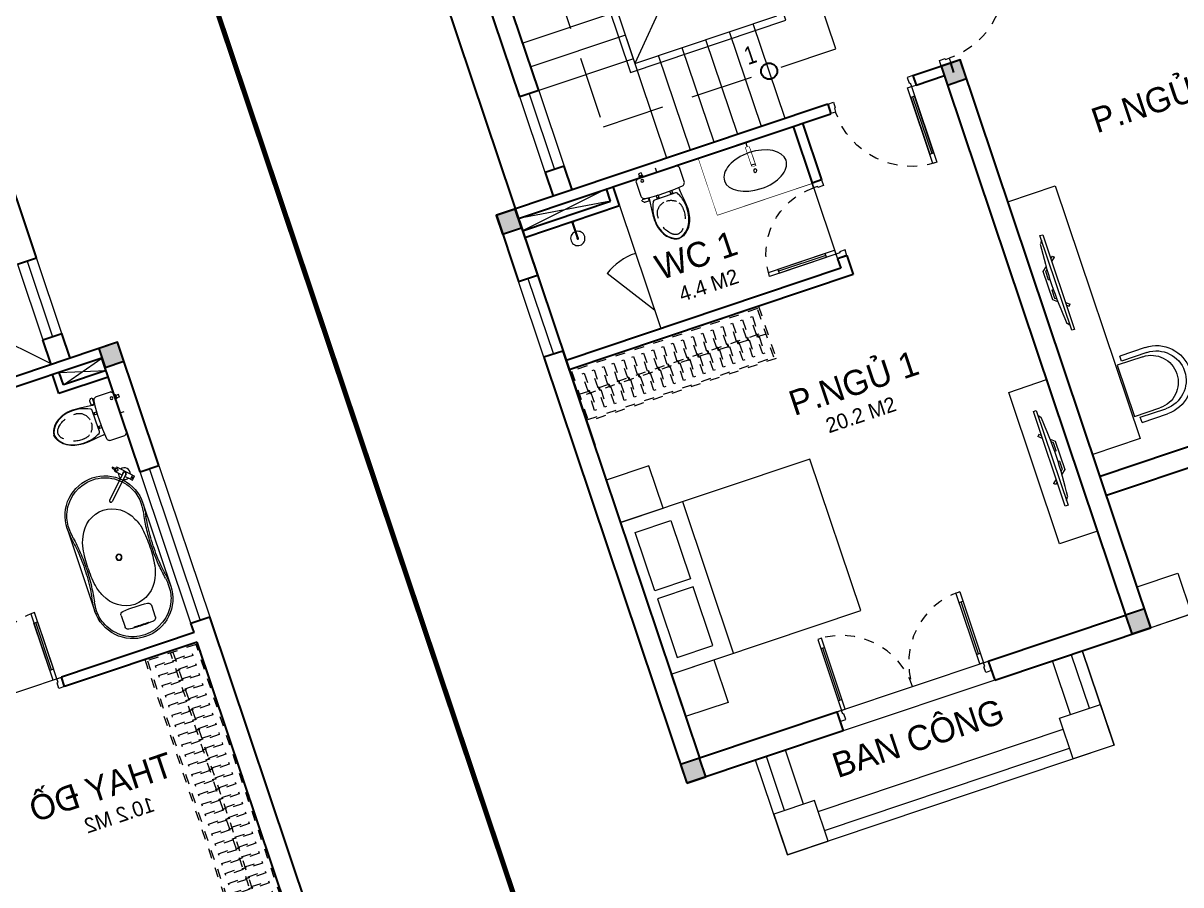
# Model space of a CAD drawing. Header units: metres. Extents: x 568336 to 569219, y 2065964 to 2066430.
# Drawn here: x 568664.53 to 568676.13, y 2066156.4 to 2066165.03 of the extents above; entities that cross this region are included whole.
import ezdxf

# ---------------------------------------------------------------- set-up
doc = ezdxf.new("R2010")
doc.units = ezdxf.units.M
for name, pattern in [('CENTER', [2, 1.25, -0.25, 0.25, -0.25]), ('DASHED', [0.75, 0.5, -0.25]), ('HIDDEN', [0.375, 0.25, -0.125]), ('HIDDEN2', [0.1875, 0.125, -0.0625]), ('X-5M-G-MB PHONGNGU$0$HIDDEN2', [0.1875, 0.125, -0.0625]), ('xref-thap C (mb tang 32-2)$0$HIDDEN', [0.375, 0.25, -0.125]), ('Xref-VCMT-BT3 - tuong bao$0$HIDDEN', [0.375, 0.25, -0.125])]:
    doc.linetypes.add(name, pattern=pattern)
doc.layers.get('0').update_dxf_attribs({"linetype": 'CONTINUOUS'})
doc.layers.get('DEFPOINTS').update_dxf_attribs({"linetype": 'CONTINUOUS'})
for name, color, linetype, lineweight in [('-CONCRETE', 1, 'CONTINUOUS', 35), ('-DOOR', 137, 'CONTINUOUS', 9), ('-FURNITURE', 46, 'CONTINUOUS', 9), ('-HIDE', 3, 'HIDDEN', 13), ('-KH', 143, 'CONTINUOUS', 13), ('-LINE1', 7, 'CONTINUOUS', 18), ('-RANH GIOI KHU DAT', 12, 'CENTER', 18), ('-TEXT', 7, 'CONTINUOUS', 15), ('-WALL', 4, 'CONTINUOUS', 35), ('Bighome_khuat', 251, 'DASHED', 5), ('TEXT25', 2, 'CONTINUOUS', 13)]:
    doc.layers.add(name, color=color, linetype=linetype, lineweight=lineweight)
for name, color, linetype in [('1-NETMANH', 8, 'CONTINUOUS'), ('LoLK', 6, 'CONTINUOUS'), ('SOLO', 7, 'CONTINUOUS')]:
    doc.layers.add(name, color=color, linetype=linetype)
doc.styles.add('1', font='arial.ttf')
doc.styles.add('T1', font='', dxfattribs={"height": 200})
doc.styles.get('T1').set_extended_font_data('VNgeometric Light')

# ---------------------------------------------------------------- blocks, each defined once
blk = doc.blocks.new('Sink_Cicle')
blk.add_lwpolyline([(17, -50), (-17, -50), (-18, -252), (17, -252)], close=True)
blk.add_circle((0, -300), 17.5)
at = {"layer": 'DEFPOINTS'}
blk.add_line((0, -100), (0, 0), dxfattribs=at)
blk.add_wipeout([(17, -50), (-17, -50), (-18, -252), (17, -252)])
at = {"layer": '-FURNITURE', "linetype": 'Continuous'}
blk.add_ellipse((0, -300), major_axis=(-325, 0), ratio=0.584615, dxfattribs=at)
blk.add_line((-18, -237), (17, -237))
blk = doc.blocks.new('*U175')
at = {"ltscale": 300}
blk.add_lwpolyline([(0, 0), (1000, 0), (1000, -600), (0, -600)], close=True, dxfattribs=at)
blk.add_wipeout([(0, 0), (1000, 0), (1000, -600), (0, -600)], dxfattribs=at)
blk.add_blockref('Sink_Cicle', (500, 0), dxfattribs=at)
blk = doc.blocks.new('A$C5C575821')
at = {"layer": '-CONCRETE'}
h = blk.add_hatch(color=256, dxfattribs=at)
h.dxf.hatch_style = 1
h.paths.add_polyline_path([(0, 200), (0, 0), (200, 0), (200, 200)])
blk.add_lwpolyline([(0, 0), (200, 0), (200, 200), (0, 200)], close=True, dxfattribs=at)
blk = doc.blocks.new('*U88')
at = {"color": 251}
blk.add_line((-70, 100), (-70, 700), dxfattribs=at)
for points in [[(-50, 0), (-50, 800), (-90, 800), (-90, 0)], [(-50, 100), (-90, 100), (-90, 700), (-50, 700)], [(-900, -100), (-840, -100), (-840, -40), (-850, -40), (-850, 0), (-900, 0)], [(0, -100), (-60, -100), (-60, -40), (-50, -40), (-50, 0), (0, 0)]]:
    blk.add_lwpolyline(points, close=True)
at = {"layer": 'Bighome_khuat', "linetype": 'Xref-VCMT-BT3 - tuong bao$0$HIDDEN'}
blk.add_arc((-50, 0), 800, 90, 180, dxfattribs=at)
blk = doc.blocks.new('A$C18091ED7')
for p, q in [((0, -42), (0, 0)), ((146, -27), (179, -27)), ((146, -27), (146, -30)), ((146, -30), (166, -30)), ((153, -37), (146, -30)), ((152, 0), (152, -27)), ((152, 0), (179, 0)), ((153, -37), (166, -37)), ((153, -40), (153, -37)), ((153, -40), (178, -40)), ((153, -40), (178, -40)), ((153, -40), (153, -42)), ((185, -30), (166, -30)), ((178, -37), (166, -37)), ((185, -30), (178, -37)), ((178, -37), (178, -40)), ((178, -40), (178, -42)), ((179, 0), (179, -27)), ((179, -27), (185, -27)), ((185, -27), (185, -30)), ((-83, -267), (-83, -300)), ((-83, -278), (-83, -288)), ((-61, -290), (-83, -290)), ((-63, -265), (-81, -265)), ((-61, -267), (-61, -300)), ((61, -267), (61, -300)), ((61, -290), (83, -290)), ((63, -265), (81, -265)), ((83, -267), (83, -300)), ((83, -278), (83, -288)), ((165, -262), (165, -290)), ((168, -260), (228, -260)), ((168, -292), (207, -292)), ((231, -274), (231, -262))]:
    blk.add_line(p, q)
for points in [[(230, -219, -0.137407), (225, -235), (222, -241, -0.236081), (198, -255, -0.051961), (-198, -255, -0.236081), (-222, -241), (-225, -235, -0.137407), (-230, -219), (-230, -72, -0.198912), (-226, -63), (-209, -46, -0.198912), (-200, -42), (0, -42), (200, -42, -0.198912), (209, -46), (226, -63, -0.198912), (230, -72)], [(144, -619, -0.212405), (26, -734, -0.027685), (-1, -739, -0.022279), (-26, -734, -0.212405), (-144, -619, -0.142796), (-167, -428, -0.093005), (-128, -309, -0.256439), (-111, -300), (0, -300), (111, -300, -0.256439), (128, -309, -0.093005), (167, -428, -0.142796)]]:
    blk.add_lwpolyline(points, format="xyb", close=True)
at = {"linetype": 'xref-thap C (mb tang 32-2)$0$HIDDEN', "ltscale": 100}
blk.add_lwpolyline([(61, -669, -0.199031), (0, -699, -0.199031), (-61, -669, -0.218924), (-132, -478, -0.153791), (-112, -404, -0.236701), (0, -348, -0.236701), (112, -404, -0.153791), (132, -478, -0.218924)], format="xyb", close=True, dxfattribs=at)
blk.add_circle((166, -78), 13.9)
for centre, radius, start, end in [((-81, -267), 1.98, 90, 180), ((-63, -267), 1.98, 0, 90), ((63, -267), 1.98, 90, 180), ((81, -267), 1.98, 0, 90), ((168, -262), 2.47, 90, 180), ((168, -290), 2.47, 180, 270), ((207, -277), 15.5, 270, 306.4659), ((168, -225), 80.1, 306.4659, 320.3123), ((228, -274), 2.47, 320.3123, 0)]:
    blk.add_arc(centre, radius, start, end)
for points in [[(-156, -259), (-157, -267), (-164, -328), (-169, -385), (-184, -528), (-136, -679), (-50, -735), (-20, -741), (0, -744)], [(156, -259), (157, -267), (164, -328), (169, -385), (184, -528), (136, -679), (50, -735), (20, -741), (0, -744)]]:
    blk.add_open_spline(points, degree=3, knots=[130.613938, 130.613938, 130.613938, 130.613938, 152.852109, 311.129351, 417.703951, 561.383393, 697.692632, 710.812262, 710.812262, 710.812262, 710.812262])
blk = doc.blocks.new('shower')
for points in [[(180919, -32316), (180912, -32316), (180912, -32147), (180919, -32147)], [(180929, -32327), (180902, -32327), (180902, -32316), (180929, -32316)]]:
    blk.add_lwpolyline(points, close=True)
for radius, start, end in [(72, 272.7907, 267.2093), (8.35, 294.8355, 245.1645)]:
    blk.add_arc((180916, -32147), radius, start, end)
blk = doc.blocks.new('*U96')
at = {"color": 251}
blk.add_line((-70, 100), (-70, 600), dxfattribs=at)
for points in [[(-50, 0), (-50, 700), (-90, 700), (-90, 0)], [(-50, 100), (-90, 100), (-90, 600), (-50, 600)], [(-800, -100), (-740, -100), (-740, -40), (-750, -40), (-750, 0), (-800, 0)], [(0, -100), (-60, -100), (-60, -40), (-50, -40), (-50, 0), (0, 0)]]:
    blk.add_lwpolyline(points, close=True)
at = {"layer": 'Bighome_khuat', "linetype": 'Xref-VCMT-BT3 - tuong bao$0$HIDDEN'}
blk.add_arc((-50, 0), 700, 90, 180, dxfattribs=at)
blk = doc.blocks.new('A$C32e20c34')
blk.add_line((657, 2050), (657, 450))
for points in [[(0, 2050), (450, 2050), (450, 2500), (0, 2500)], [(109, 1910), (485.5, 1910), (485.5, 1292.5), (109, 1292.5)], [(109, 590), (485.5, 590), (485.5, 1207.5), (109, 1207.5)], [(0, 450), (450, 450), (450, 0), (0, 0)]]:
    blk.add_lwpolyline(points, close=True)
blk.add_lwpolyline([(0, 2050), (2000, 2050), (2000, 450), (0, 450), (0, 2050)])
blk = doc.blocks.new('*U189')
at = {"linetype": 'X-5M-G-MB PHONGNGU$0$HIDDEN2'}
for points in [[(0, 600), (0, 0), (2182, 0), (2182, 600)], [(2162, 580), (2162, 20), (20, 20), (20, 580)], [(2162, 287), (2162, 313), (20, 313), (20, 287)], [(114, 319), (109, 319), (109, 280), (114, 280)], [(228, 319), (223, 319), (223, 280), (228, 280)], [(342, 319), (337, 319), (337, 280), (342, 280)], [(456, 319), (451, 319), (451, 280), (456, 280)], [(570, 319), (565, 319), (565, 280), (570, 280)], [(684, 319), (679, 319), (679, 280), (684, 280)], [(798, 319), (793, 319), (793, 280), (798, 280)], [(912, 319), (907, 319), (907, 280), (912, 280)], [(1026, 319), (1021, 319), (1021, 280), (1026, 280)], [(1140, 319), (1135, 319), (1135, 280), (1140, 280)], [(1254, 319), (1249, 319), (1249, 280), (1254, 280)], [(1368, 319), (1363, 319), (1363, 280), (1368, 280)], [(1482, 319), (1477, 319), (1477, 280), (1482, 280)], [(1596, 319), (1591, 319), (1591, 280), (1596, 280)], [(1710, 319), (1705, 319), (1705, 280), (1710, 280)], [(1824, 319), (1819, 319), (1819, 280), (1824, 280)], [(1938, 319), (1933, 319), (1933, 280), (1938, 280)], [(2052, 319), (2047, 319), (2047, 280), (2052, 280)]]:
    blk.add_lwpolyline(points, close=True, dxfattribs=at)
for points in [[(122, 313), (122, 515), (100, 515), (100, 313)], [(236, 313), (236, 515), (214, 515), (214, 313)], [(350, 313), (350, 515), (328, 515), (328, 313)], [(464, 313), (464, 515), (442, 515), (442, 313)], [(578, 313), (578, 515), (556, 515), (556, 313)], [(692, 313), (692, 515), (670, 515), (670, 313)], [(806, 313), (806, 515), (784, 515), (784, 313)], [(920, 313), (920, 515), (898, 515), (898, 313)], [(1034, 313), (1034, 515), (1012, 515), (1012, 313)], [(1148, 313), (1148, 515), (1126, 515), (1126, 313)], [(1262, 313), (1262, 515), (1240, 515), (1240, 313)], [(1376, 313), (1376, 515), (1354, 515), (1354, 313)], [(1490, 313), (1490, 515), (1468, 515), (1468, 313)], [(1604, 313), (1604, 515), (1582, 515), (1582, 313)], [(1718, 313), (1718, 515), (1696, 515), (1696, 313)], [(1832, 313), (1832, 515), (1810, 515), (1810, 313)], [(1946, 313), (1946, 515), (1924, 515), (1924, 313)], [(2060, 313), (2060, 515), (2038, 515), (2038, 313)], [(100, 287), (100, 92), (122, 92), (122, 287)], [(214, 287), (214, 92), (236, 92), (236, 287)], [(328, 287), (328, 92), (350, 92), (350, 287)], [(442, 287), (442, 92), (464, 92), (464, 287)], [(556, 287), (556, 92), (578, 92), (578, 287)], [(670, 287), (670, 92), (692, 92), (692, 287)], [(784, 287), (784, 92), (806, 92), (806, 287)], [(898, 287), (898, 92), (920, 92), (920, 287)], [(1012, 287), (1012, 92), (1034, 92), (1034, 287)], [(1126, 287), (1126, 92), (1148, 92), (1148, 287)], [(1240, 287), (1240, 92), (1262, 92), (1262, 287)], [(1354, 287), (1354, 92), (1376, 92), (1376, 287)], [(1468, 287), (1468, 92), (1490, 92), (1490, 287)], [(1582, 287), (1582, 92), (1604, 92), (1604, 287)], [(1696, 287), (1696, 92), (1718, 92), (1718, 287)], [(1810, 287), (1810, 92), (1832, 92), (1832, 287)], [(1924, 287), (1924, 92), (1946, 92), (1946, 287)], [(2038, 287), (2038, 92), (2060, 92), (2060, 287)]]:
    blk.add_lwpolyline(points, dxfattribs=at)
blk = doc.blocks.new('XR.MB.LM123$0$tvi 1')
blk.add_lwpolyline([(29, 0), (29, -1000), (0, -1000), (0, 0)], close=True)
for points in [[(29, -50), (52, -81)], [(-24, -236), (-39, -252)], [(0, -285), (-39, -252)], [(0, -256), (-24, -236)], [(70, -315), (111, -350), (111, -650), (70, -685)], [(89, -446), (89, -360), (71, -345)], [(89, -446), (73, -446)], [(89, -554), (89, -640), (71, -655)], [(89, -554), (73, -554)], [(0, -715), (-39, -748)], [(-24, -764), (-39, -748)], [(0, -744), (-24, -764)], [(29, -950), (52, -919)]]:
    blk.add_lwpolyline(points)
blk.add_arc((-4025, -500), 4099, 354.1311, 5.8689)
blk = doc.blocks.new('A$C06be1633')
at = {"layer": '-FURNITURE'}
for p, q in [((0, 54), (0, 324)), ((54, 54), (54, 324)), ((81, 0), (81, 270)), ((621, 270), (621, 0)), ((648, 324), (648, 54)), ((701, 324), (701, 54)), ((0, 54), (54, 54)), ((621, 0), (81, 0)), ((648, 54), (701, 54))]:
    blk.add_line(p, q, dxfattribs=at)
for centre, radius in [((351, 324), 351), ((351, 324), 297), ((351, 270), 270)]:
    blk.add_arc(centre, radius, 0, 180, dxfattribs=at)
blk = doc.blocks.new('*U196')
for p, q in [((-1510, 650), (-1550, 650)), ((-1530, 100), (-1530, 650)), ((-90, 650), (-50, 650)), ((-70, 100), (-70, 650)), ((-1510, 100), (-1550, 100)), ((-90, 100), (-50, 100))]:
    blk.add_line(p, q)
for points in [[(-1550, 0), (-1510, 0), (-1510, 750), (-1550, 750)], [(-50, 0), (-90, 0), (-90, 750), (-50, 750)], [(-1600, -100), (-1540, -100), (-1540, -40), (-1550, -40), (-1550, 0), (-1600, 0)], [(0, -100), (-60, -100), (-60, -40), (-50, -40), (-50, 0), (0, 0)]]:
    blk.add_lwpolyline(points, close=True)
at = {"linetype": 'HIDDEN', "ltscale": 0.1}
for centre, start, end in [((-1550, 0), 0, 90), ((-50, 0), 90, 180)]:
    blk.add_arc(centre, 750, start, end, dxfattribs=at)
blk = doc.blocks.new('BT2-T2.1')
at = {"layer": '-DOOR'}
for points in [[(568669.951, 2066163.592), (568669.761, 2066163.529), (568669.507, 2066164.287), (568669.696, 2066164.351)], [(568669.939, 2066161.742), (568669.749, 2066161.679), (568669.495, 2066162.437), (568669.684, 2066162.501)], [(568672.681, 2066158.127), (568674.198, 2066158.636), (568674.262, 2066158.446), (568672.745, 2066157.937)]]:
    blk.add_lwpolyline(points, close=True, dxfattribs=at)
for points in [[(568669.601, 2066164.319), (568669.856, 2066163.56)], [(568669.589, 2066162.469), (568669.844, 2066161.71)]]:
    blk.add_lwpolyline(points, dxfattribs=at)
at = {"layer": '-FURNITURE'}
blk.add_line((568670.505, 2066163.198), (568670.919, 2066161.966), dxfattribs=at)
for points in [[(568675.718, 2066160.865), (568675.244, 2066160.706), (568674.394, 2066163.237), (568674.868, 2066163.397)], [(568674.402, 2066161.328), (568674.781, 2066161.455), (568675.29, 2066159.938), (568674.911, 2066159.811)]]:
    blk.add_lwpolyline(points, close=True, dxfattribs=at)
for points in [[(568670.375, 2066163.365), (568669.535, 2066162.946)], [(568670.416, 2066163.242), (568669.493, 2066163.069)], [(568670.856, 2066162.151), (568670.381, 2066162.517)]]:
    blk.add_lwpolyline(points, dxfattribs=at)
blk.add_arc((568670.856, 2066162.151), 0.6, 108.5515, 142.415, dxfattribs=at)
at = {"layer": '-HIDE', "ltscale": 10}
blk.add_lwpolyline([(568671.573, 2066166.615), (568670.66, 2066164.621)], dxfattribs=at)
at = {"layer": '-LINE1'}
for p, q in [((568670.978, 2066163.673), (568669.833, 2066167.086)), ((568672.163, 2066164.071), (568671.845, 2066165.019)), ((568671.215, 2066163.753), (568670.897, 2066164.701))]:
    blk.add_line(p, q, dxfattribs=at)
for points in [[(568671.617, 2066166.704), (568670.062, 2066166.182), (568670.616, 2066164.533), (568672.171, 2066165.055)], [(568671.573, 2066166.615), (568670.151, 2066166.138), (568670.66, 2066164.621), (568672.082, 2066165.099)]]:
    blk.add_lwpolyline(points, close=True, dxfattribs=at)
for points in [[(568670.485, 2066165.143), (568669.537, 2066164.825)], [(568670.565, 2066164.906), (568669.617, 2066164.588)], [(568670.644, 2066164.669), (568669.696, 2066164.351)], [(568675.139, 2066158.741), (568675.457, 2066157.793), (568672.186, 2066156.695), (568671.868, 2066157.643)]]:
    blk.add_lwpolyline(points, dxfattribs=at)
at = {"layer": '-RANH GIOI KHU DAT', "linetype": 'HIDDEN', "ltscale": 10, "const_width": 0.05}
blk.add_lwpolyline([(568664.353, 2066171.471), (568680.715, 2066176.962), (568685.819, 2066162.851), (568682.779, 2066156.558), (568670.716, 2066152.51), (568664.353, 2066171.471)], dxfattribs=at)
at = {"layer": '-WALL'}
for p, q in [((568667.711, 2066168.379), (568670.257, 2066160.794)), ((568669.696, 2066164.351), (568669.219, 2066165.773)), ((568669.507, 2066164.287), (568669.029, 2066165.709)), ((568673.443, 2066164.501), (568673.822, 2066164.628)), ((568673.822, 2066164.628), (568673.917, 2066164.66)), ((568673.854, 2066164.533), (568673.822, 2066164.628)), ((568675.826, 2066158.971), (568673.917, 2066164.66)), ((568673.443, 2066164.501), (568673.475, 2066164.406)), ((568673.475, 2066164.406), (568673.759, 2066164.501)), ((568673.791, 2066164.406), (568675.573, 2066159.097)), ((568672.59, 2066164.214), (568672.622, 2066164.119)), ((568670.416, 2066163.242), (568670.375, 2066163.365)), ((568670.505, 2066163.198), (568670.441, 2066163.388)), ((568669.535, 2066162.946), (568670.416, 2066163.242)), ((568669.557, 2066162.88), (568670.505, 2066163.198)), ((568669.272, 2066163.101), (568669.495, 2066162.437)), ((568672.783, 2066162.697), (568672.688, 2066162.665)), ((568672.688, 2066162.665), (568672.72, 2066162.57)), ((568672.783, 2066162.697), (568672.846, 2066162.507)), ((568669.495, 2066162.437), (568669.684, 2066162.501)), ((568672.72, 2066162.57), (568669.97, 2066161.647)), ((568672.846, 2066162.507), (568670.002, 2066161.553)), ((568669.939, 2066161.742), (568671.307, 2066157.666)), ((568675.317, 2066160.488), (568676.976, 2066161.045)), ((568675.38, 2066160.299), (568677.04, 2066160.855)), ((568674.198, 2066158.636), (568675.573, 2066159.097)), ((568674.262, 2066158.446), (568675.826, 2066158.971)), ((568674.198, 2066158.636), (568674.262, 2066158.446)), ((568671.307, 2066157.666), (568672.681, 2066158.127)), ((568672.681, 2066158.127), (568672.745, 2066157.937)), ((568672.745, 2066157.937), (568671.181, 2066157.412))]:
    blk.add_line(p, q, dxfattribs=at)
for points in [[(568669.696, 2066164.351), (568669.507, 2066164.287)], [(568670.03, 2066163.355), (568669.951, 2066163.592), (568669.761, 2066163.529), (568669.841, 2066163.292)], [(568669.525, 2066162.975), (568669.684, 2066162.501)], [(568669.939, 2066161.742), (568669.749, 2066161.679)], [(568669.749, 2066161.679), (568671.181, 2066157.412)]]:
    blk.add_lwpolyline(points, dxfattribs=at)
blk.add_circle((568672.004, 2066164.545), 0.0805, dxfattribs=at)
at = {"layer": '1-NETMANH'}
for p, q in [((568680.851, 2066160.658), (568675.826, 2066158.971)), ((568675.457, 2066157.793), (568675.139, 2066158.741)), ((568675.457, 2066157.793), (568672.186, 2066156.695)), ((568672.186, 2066156.695), (568671.868, 2066157.643))]:
    blk.add_line(p, q, dxfattribs=at)
at = {"layer": 'SOLO'}
blk.add_line((568675.667, 2066159.445), (568675.38, 2066160.299), dxfattribs=at)
for points in [[(568676.233, 2066159.108), (568675.826, 2066158.971), (568675.689, 2066159.379), (568676.097, 2066159.516)], [(568675.457, 2066157.793), (568675.049, 2066157.656), (568674.912, 2066158.063), (568675.32, 2066158.2)], [(568672.186, 2066156.695), (568672.594, 2066156.832), (568672.457, 2066157.24), (568672.049, 2066157.103)]]:
    blk.add_lwpolyline(points, close=True, dxfattribs=at)
for points in [[(568675.211, 2066158.164), (568675.029, 2066158.704)], [(568675.021, 2066158.1), (568674.84, 2066158.64)], [(568672.494, 2066157.13), (568674.949, 2066157.954)], [(568672.348, 2066157.203), (568672.167, 2066157.743)], [(568672.557, 2066156.941), (568675.012, 2066157.765)], [(568672.158, 2066157.139), (568671.977, 2066157.68)]]:
    blk.add_lwpolyline(points, dxfattribs=at)
at = {"layer": '-DOOR', "yscale": 0.001, "zscale": 0.001}
for name, p, xscale, rotation in [('*U88', (568673.536, 2066165.481), -0.001, 288.5515110410494), ('*U88', (568673.475, 2066164.406), -0.001, 198.5515110410493), ('*U196', (568674.198, 2066158.636), 0.001, 18.55151104104936)]:
    blk.add_blockref(name, p, dxfattribs=dict(at, xscale=xscale, rotation=rotation))
at = {"layer": '-FURNITURE', "yscale": 0.001, "zscale": 0.001}
for name, p, xscale, rotation in [('shower', (568851.831, 2066189.952), 0.001, 198.5515110410493), ('A$C06be1633', (568675.686, 2066161.01), -0.001, 288.5515110410494), ('A$C32e20c34', (568670.372, 2066160.45), -0.001, 198.5515110410493)]:
    blk.add_blockref(name, p, dxfattribs=dict(at, xscale=xscale, rotation=rotation))
at = {"layer": '-FURNITURE', "extrusion": (0, 0, -1)}
for name, p, xscale, yscale, zscale, rotation in [('XR.MB.LM123$0$tvi 1', (-568675.061, 2066161.959), -0.001, 0.001, 0.001, 161.452178681359), ('*U189', (-568672.073, 2066161.668), 0.0009166666666659738, 0.0009166666666659738, -0.000916666666665974, 341.4484889589507), ('XR.MB.LM123$0$tvi 1', (-568674.651, 2066161.136), -0.001, 0.001, 0.001, 341.4521786813591)]:
    blk.add_blockref(name, p, dxfattribs=dict(at, xscale=xscale, yscale=yscale, zscale=zscale, rotation=rotation))
at = {"layer": '-WALL', "xscale": 0.001, "yscale": 0.001, "zscale": 0.001, "rotation": 18.55151104104936}
for p in [(568673.791, 2066164.406), (568669.335, 2066162.911), (568675.636, 2066158.908), (568675.636, 2066158.908), (568671.181, 2066157.412), (568671.181, 2066157.412)]:
    blk.add_blockref('A$C5C575821', p, dxfattribs=at)
at = {"layer": '-TEXT', "color": 2}
for s, p in [('P.NGỦ MASTER', (568675.285, 2066163.921)), ('WC 1', (568670.916, 2066162.45)), ('P.NGỦ 1', (568672.256, 2066161.09)), ('BAN CÔNG', (568672.69, 2066157.463))]:
    blk.add_text(s, height=0.25, rotation=18.5515, dxfattribs=at).set_placement(p)
at = {"layer": '-TEXT', "style": '1', "width": 0.75}
blk.add_text('1', height=0.18, rotation=18.5515, dxfattribs=at).set_placement((568671.793, 2066164.605))
at = {"layer": 'TEXT25', "style": 'T1'}
for s, p in [('4.4 M2', (568671.131, 2066162.233)), ('20.2 M2', (568672.602, 2066160.917))]:
    blk.add_text(s, height=0.15, rotation=18.5515, dxfattribs=at).set_placement(p)
at = {"layer": '-FURNITURE', "extrusion": (0, 0, -1), "xscale": 0.001, "yscale": 0.001, "zscale": -0.001, "rotation": 341.4484889589507}
blk.add_blockref('*U175', (-568672.243, 2066163.992), dxfattribs=at)
at = {"layer": '-DOOR'}
blk.add_lwpolyline([(568672.433, 2066163.423), (568672.688, 2066162.665)], dxfattribs=at)
at = {"layer": '-KH', "linetype": 'HIDDEN2', "ltscale": 5}
blk.add_lwpolyline([(568672.67, 2066164.768), (568671.842, 2066167.233), (568669.518, 2066166.453), (568670.345, 2066163.988)], close=True, dxfattribs=at)
at = {"layer": '-LINE1'}
for p, q in [((568671.926, 2066163.991), (568671.608, 2066164.94)), ((568671.689, 2066163.912), (568671.371, 2066164.86)), ((568671.452, 2066163.832), (568671.134, 2066164.78))]:
    blk.add_line(p, q, dxfattribs=at)
at = {"layer": '-WALL'}
for p, q in [((568672.59, 2066164.214), (568669.272, 2066163.101)), ((568669.493, 2066163.069), (568672.622, 2066164.119)), ((568672.243, 2066163.992), (568672.433, 2066163.423)), ((568672.337, 2066164.024), (568672.528, 2066163.455)), ((568672.528, 2066163.455), (568672.433, 2066163.423))]:
    blk.add_line(p, q, dxfattribs=at)
at = {"layer": '-DOOR', "xscale": -0.001, "yscale": 0.001, "zscale": 0.001, "rotation": 108.5515110410494}
blk.add_blockref('*U96', (568672.688, 2066162.665), dxfattribs=at)
at = {"layer": '-FURNITURE', "xscale": -0.001, "yscale": 0.001, "zscale": 0.001, "rotation": 18.55151104104934}
blk.add_blockref('A$C18091ED7', (568670.866, 2066163.574), dxfattribs=at)
blk = doc.blocks.new('A$C52EE6B0C')
for p, q in [((-17.21, 15.73), (17.22, 15.73)), ((-17.21, -15.76), (17.25, -15.76))]:
    blk.add_line(p, q)
for radius in [1.2, 1.06]:
    blk.add_circle((0, -0.01), radius)
for centre, radius, start, end in [((-17.24, -0.01), 15.75, 90, 180.006), ((-17.21, 0), 15.03, 114.0143, 180.0588), ((-17.26, 0.1), 14.92, 89.8926, 114.0143), ((-18.18, -21.57), 37.31, 80.3254, 88.5595), ((-17.86, -16.41), 31.44, 80.9553, 88.8517), ((3.49, 116.01), 102.69, 260.8064, 264.3565), ((10, 158.8), 145.24, 261.3218, 262.6566), ((-0.88, 77.07), 62.8, 262.9723, 270.8035), ((-0.44, 89.41), 75.84, 265.3361, 270.3355), ((0.89, 77.07), 62.8, 269.1965, 277.0277), ((0.58, 84.46), 70.9, 269.5363, 275.751), ((-18.44, 226.88), 214.55, 276.9922, 278.5968), ((-9.99, 158.8), 145.24, 277.3434, 278.6782), ((18.19, -21.57), 37.31, 91.4405, 99.6746), ((17.5, -11.01), 26.04, 90.5716, 98.5262), ((17.38, 0.65), 14.38, 65.524, 90.5716), ((17.25, -0.01), 15.75, 359.994, 90), ((17.03, -0.12), 15.22, 0.4019, 65.524), ((-7.45, -0.4), 12.19, 113.3669, 178.172), ((-5.42, -2.21), 14.69, 98.5198, 117.8513), ((-0.26, -36.68), 49.55, 89.6984, 98.5198), ((0.27, -36.68), 49.55, 81.4802, 90.3016), ((5.43, -2.21), 14.69, 62.1487, 81.4802), ((7.46, -0.4), 12.19, 1.828, 66.6331), ((28.3, 2.77), 0.286, 160.8079, 185.6776), ((1.03, 0.06), 27.11, 359.8448, 5.6776), ((28.15, 2.82), 0.123, 123.4741, 160.8079), ((28.12, 2.87), 0.0732, 85.7912, 123.4741), ((28.11, 2.83), 0.109, 39.0943, 85.7912), ((27.99, 2.72), 0.275, 4.9413, 41.0024), ((1.84, 0.05), 26.56, 359.8607, 5.8154), ((-17.24, -0.02), 15.75, 179.994, 270), ((-17.21, -0.03), 15.03, 179.9411, 245.9857), ((-7.45, 0.37), 12.19, 181.828, 246.6331), ((7.46, 0.37), 12.19, 293.3669, 358.172), ((17.25, -0.02), 15.75, 270, 0.006), ((17.03, 0.09), 15.22, 294.476, 359.5981), ((1.03, -0.09), 27.11, 354.3224, 0.1552), ((28.3, -2.8), 0.286, 174.3224, 199.1921), ((28.15, -2.85), 0.123, 199.1921, 236.5259), ((28.12, -2.89), 0.0732, 236.5259, 274.2088), ((28.11, -2.86), 0.109, 274.2088, 320.9057), ((27.99, -2.75), 0.275, 318.9976, 355.0587), ((1.84, -0.08), 26.56, 354.1846, 0.1393), ((-5.42, 2.18), 14.69, 242.1487, 261.4802), ((-0.26, 36.65), 49.55, 261.4802, 270.3016), ((-0.44, -89.44), 75.84, 89.6645, 94.6639), ((0.27, 36.65), 49.55, 269.6984, 278.5198), ((0.58, -84.49), 70.9, 84.249, 90.4637), ((5.43, 2.18), 14.69, 278.5198, 297.8513), ((-17.26, -0.13), 14.92, 245.9857, 270.1074), ((-18.18, 21.54), 37.31, 271.4405, 279.6746), ((-17.86, 16.38), 31.44, 271.1483, 279.0447), ((3.49, -116.04), 102.69, 95.6435, 99.1936), ((10, -158.82), 145.24, 97.3434, 98.6782), ((-0.88, -77.1), 62.8, 89.1965, 97.0277), ((0.89, -77.1), 62.8, 82.9723, 90.8035), ((-18.44, -226.91), 214.55, 81.4032, 83.0078), ((-9.99, -158.82), 145.24, 81.3218, 82.6566), ((18.19, 21.54), 37.31, 260.3254, 268.5595), ((17.5, 10.99), 26.04, 261.4738, 269.4284), ((17.38, -0.67), 14.38, 269.4284, 294.476)]:
    blk.add_arc(centre, radius, start, end)
at = {"layer": 'DEFPOINTS'}
for tag, p in [('MODELNUMBER', (0, 0)), ('TRADENAME', (0, 0)), ('PRODUCT', (0, 0)), ('MATERIAL', (0, -0.01))]:
    blk.add_attdef(tag, p, '', height=0.001, dxfattribs=at)
blk = doc.blocks.new('A$C4D835AF5')
at = {"layer": '-FURNITURE', "ltscale": 8}
for p, q in [((-3.94, 0.33), (-3.94, 0.87)), ((-3.86, 0.31), (-3.92, 0.31)), ((3.15, 0.91), (-3.9, 0.91)), ((-3.55, 0.46), (-3.55, 0.49)), ((-3.34, 0.49), (-3.34, 0.46)), ((-0.59, 0), (-0.59, -12.09)), ((0.59, 0), (0.59, -12.09)), ((3.15, -0.91), (3.15, 0.91)), ((3.17, 0.9), (3.15, 0.9)), ((3.17, -0.9), (3.17, 0.9)), ((3.19, 0.91), (3.98, 0.91)), ((4, -0.89), (4, 0.89)), ((-3.94, -0.87), (-3.94, -0.33)), ((-3.86, -0.31), (-3.92, -0.31)), ((-0.59, -0.91), (-3.9, -0.91)), ((-3.7, -0.45), (-3.7, -0.42)), ((-3.63, -0.46), (-3.62, -0.45)), ((-3.59, -0.47), (-3.59, -0.46)), ((-3.52, -0.47), (-3.52, -0.47)), ((-3.48, -0.49), (-3.49, -0.47)), ((-3.41, -0.49), (-3.4, -0.47)), ((-3.37, -0.47), (-3.37, -0.47)), ((-3.3, -0.47), (-3.3, -0.46)), ((-3.26, -0.46), (-3.27, -0.45)), ((-3.19, -0.45), (-3.19, -0.42)), ((3.15, -0.91), (0.59, -0.91)), ((3.17, -0.9), (3.15, -0.9)), ((3.19, -0.91), (3.98, -0.91))]:
    blk.add_line(p, q, dxfattribs=at)
for radius in [0.311, 0.264]:
    blk.add_circle((3.58, 0), radius, dxfattribs=at)
for centre, radius, start, end in [((-5.16, 0), 0.25, 92.2606, 178.0931), ((-5.17, -0.01), 0.24, 175.3989, 267.6837), ((-5.41, -2528.91), 2529.16, 89.96608, 89.99458), ((-3.9, 0.87), 0.0394, 90, 180), ((-3.92, 0.33), 0.0197, 180, 270), ((-3.44, -0.18), 0.68, 90.0156, 98.8981), ((-3.45, -0.18), 0.68, 81.1019, 89.9843), ((0, 0), 2.36, 22.5403, 157.4597), ((0, 0), 0.787, 318.5904, 221.4096), ((0, 0), 0.591, 0, 180), ((3.19, 0.89), 0.0197, 90, 180), ((3.98, 0.89), 0.0197, 0, 90), ((-4.56, 275.44), 275.69, 269.8714, 270.1344), ((-3.92, -0.33), 0.0197, 90, 180), ((-3.9, -0.87), 0.0394, 180, 270), ((-3.69, -0.45), 0.0116, 184.9731, 258.0341), ((-3.65, -0.25), 0.212, 257.2816, 272.5837), ((-3.64, -0.45), 0.0113, 272.4657, 345.4476), ((-3.58, -0.47), 0.0111, 186.415, 247.4427), ((-3.54, -0.29), 0.191, 257.5175, 274.7853), ((-3.53, -0.47), 0.013, 270.8628, 343.9334), ((-3.47, -0.49), 0.0123, 192.379, 260.1423), ((-3.45, -0.3), 0.207, 262.2006, 277.9341), ((-3.42, -0.49), 0.0113, 277.3078, 350.62), ((-3.36, -0.47), 0.012, 194.1286, 259.0417), ((-3.34, -0.27), 0.209, 264.2063, 279.0284), ((-3.31, -0.47), 0.013, 269.1876, 350.2219), ((-3.25, -0.45), 0.0111, 194.1922, 261.8514), ((-3.24, -0.24), 0.225, 267.1756, 281.6728), ((-3.2, -0.45), 0.0128, 280.6032, 352.1474), ((0, 0), 2.36, 202.5403, 255.4906), ((0, 0), 2.36, 284.5093, 337.4597), ((3.19, -0.89), 0.0197, 180, 270), ((3.98, -0.89), 0.0197, 270, 0), ((0, -12.09), 0.591, 180, 0)]:
    blk.add_arc(centre, radius, start, end, dxfattribs=at)
blk.add_ellipse((-3.44, 0), major_axis=(0.555, 0), ratio=0.849194, dxfattribs=at)
for tag, p in [('MODELNUMBER', (0, 0.01)), ('TRADENAME', (0, 0.01)), ('PRODUCT', (0, 0.01)), ('MATERIAL', (0, 0))]:
    blk.add_attdef(tag, p, '', height=0.001, dxfattribs=at)
blk = doc.blocks.new('A$C513779E1')
at = {"layer": '-FURNITURE', "ltscale": 5}
for p, q in [((-156, -560), (-156, -682)), ((164, -561), (164, -682))]:
    blk.add_line(p, q, dxfattribs=at)
for centre, radius, start, end in [((-121, -560), 34.2, 97.7975, 180.4786), ((-1, -2204), 1683, 85.3853, 94.2746), ((130, -561), 34.2, 359.5588, 82.2399), ((-122, -683), 34.2, 179.465, 262.1462), ((130, -682), 34.2, 277.7038, 0.3849), ((-1, 962), 1683, 265.7382, 274.6274)]:
    blk.add_arc(centre, radius, start, end, dxfattribs=at)
at = {"layer": '-FURNITURE', "ltscale": 8}
ref = blk.add_blockref('A$C4D835AF5', (-319, 776), dxfattribs=dict(at, xscale=-25.08682081009749, yscale=25.08682081009749, zscale=25.08682081009749, rotation=45))
ref.add_attrib('MODELNUMBER', 'K-T97328-4', (-319, 776), dxfattribs={"layer": 'DEFPOINTS', "height": 0.0251, "rotation": 225})
ref.add_attrib('TRADENAME', 'PURIST', (-319, 776), dxfattribs={"layer": 'DEFPOINTS', "height": 0.0251, "rotation": 225})
ref.add_attrib('PRODUCT', 'BATH FILLER', (-319, 776), dxfattribs={"layer": 'DEFPOINTS', "height": 0.0251, "rotation": 225})
ref.add_attrib('MATERIAL', 'PREMIUM MATERIALS', (-319, 776), dxfattribs={"layer": 'DEFPOINTS', "height": 0.0251, "rotation": 225})
at = {"layer": '-FURNITURE', "xscale": 25.39829667096628, "yscale": 25.39829667096628, "zscale": 25.39829667096628, "rotation": 270}
blk.add_blockref('A$C52EE6B0C', (0, 0), dxfattribs=at).add_auto_attribs({'MODELNUMBER': 'K-1800', 'TRADENAME': 'ABRAZO', 'PRODUCT': 'BATH', 'MATERIAL': 'LITHOCAST'})
blk = doc.blocks.new('*U186')
at = {"linetype": 'X-5M-G-MB PHONGNGU$0$HIDDEN2'}
for points in [[(0, 600), (0, 0), (3600, 0), (3600, 600)], [(3580, 580), (3580, 20), (20, 20), (20, 580)], [(3580, 287), (3580, 313), (20, 313), (20, 287)], [(114, 319), (109, 319), (109, 280), (114, 280)], [(228, 319), (223, 319), (223, 280), (228, 280)], [(342, 319), (337, 319), (337, 280), (342, 280)], [(456, 319), (451, 319), (451, 280), (456, 280)], [(570, 319), (565, 319), (565, 280), (570, 280)], [(684, 319), (679, 319), (679, 280), (684, 280)], [(798, 319), (793, 319), (793, 280), (798, 280)], [(912, 319), (907, 319), (907, 280), (912, 280)], [(1026, 319), (1021, 319), (1021, 280), (1026, 280)], [(1140, 319), (1135, 319), (1135, 280), (1140, 280)], [(1254, 319), (1249, 319), (1249, 280), (1254, 280)], [(1368, 319), (1363, 319), (1363, 280), (1368, 280)], [(1482, 319), (1477, 319), (1477, 280), (1482, 280)], [(1596, 319), (1591, 319), (1591, 280), (1596, 280)], [(1710, 319), (1705, 319), (1705, 280), (1710, 280)], [(1824, 319), (1819, 319), (1819, 280), (1824, 280)], [(1938, 319), (1933, 319), (1933, 280), (1938, 280)], [(2052, 319), (2047, 319), (2047, 280), (2052, 280)], [(2166, 319), (2161, 319), (2161, 280), (2166, 280)], [(2280, 319), (2275, 319), (2275, 280), (2280, 280)], [(2394, 319), (2389, 319), (2389, 280), (2394, 280)], [(2508, 319), (2503, 319), (2503, 280), (2508, 280)], [(2622, 319), (2617, 319), (2617, 280), (2622, 280)], [(2736, 319), (2731, 319), (2731, 280), (2736, 280)], [(2850, 319), (2845, 319), (2845, 280), (2850, 280)], [(2964, 319), (2959, 319), (2959, 280), (2964, 280)], [(3078, 319), (3073, 319), (3073, 280), (3078, 280)], [(3192, 319), (3187, 319), (3187, 280), (3192, 280)], [(3306, 319), (3301, 319), (3301, 280), (3306, 280)], [(3420, 319), (3415, 319), (3415, 280), (3420, 280)], [(3534, 319), (3529, 319), (3529, 280), (3534, 280)]]:
    blk.add_lwpolyline(points, close=True, dxfattribs=at)
for points in [[(122, 313), (122, 515), (100, 515), (100, 313)], [(236, 313), (236, 515), (214, 515), (214, 313)], [(350, 313), (350, 515), (328, 515), (328, 313)], [(464, 313), (464, 515), (442, 515), (442, 313)], [(578, 313), (578, 515), (556, 515), (556, 313)], [(692, 313), (692, 515), (670, 515), (670, 313)], [(806, 313), (806, 515), (784, 515), (784, 313)], [(920, 313), (920, 515), (898, 515), (898, 313)], [(1034, 313), (1034, 515), (1012, 515), (1012, 313)], [(1148, 313), (1148, 515), (1126, 515), (1126, 313)], [(1262, 313), (1262, 515), (1240, 515), (1240, 313)], [(1376, 313), (1376, 515), (1354, 515), (1354, 313)], [(1490, 313), (1490, 515), (1468, 515), (1468, 313)], [(1604, 313), (1604, 515), (1582, 515), (1582, 313)], [(1718, 313), (1718, 515), (1696, 515), (1696, 313)], [(1832, 313), (1832, 515), (1810, 515), (1810, 313)], [(1946, 313), (1946, 515), (1924, 515), (1924, 313)], [(2060, 313), (2060, 515), (2038, 515), (2038, 313)], [(2174, 313), (2174, 515), (2152, 515), (2152, 313)], [(2288, 313), (2288, 515), (2266, 515), (2266, 313)], [(2402, 313), (2402, 515), (2380, 515), (2380, 313)], [(2516, 313), (2516, 515), (2494, 515), (2494, 313)], [(2630, 313), (2630, 515), (2608, 515), (2608, 313)], [(2744, 313), (2744, 515), (2722, 515), (2722, 313)], [(2858, 313), (2858, 515), (2836, 515), (2836, 313)], [(2972, 313), (2972, 515), (2950, 515), (2950, 313)], [(3086, 313), (3086, 515), (3064, 515), (3064, 313)], [(3200, 313), (3200, 515), (3178, 515), (3178, 313)], [(3314, 313), (3314, 515), (3292, 515), (3292, 313)], [(3428, 313), (3428, 515), (3406, 515), (3406, 313)], [(3542, 313), (3542, 515), (3520, 515), (3520, 313)], [(100, 287), (100, 92), (122, 92), (122, 287)], [(214, 287), (214, 92), (236, 92), (236, 287)], [(328, 287), (328, 92), (350, 92), (350, 287)], [(442, 287), (442, 92), (464, 92), (464, 287)], [(556, 287), (556, 92), (578, 92), (578, 287)], [(670, 287), (670, 92), (692, 92), (692, 287)], [(784, 287), (784, 92), (806, 92), (806, 287)], [(898, 287), (898, 92), (920, 92), (920, 287)], [(1012, 287), (1012, 92), (1034, 92), (1034, 287)], [(1126, 287), (1126, 92), (1148, 92), (1148, 287)], [(1240, 287), (1240, 92), (1262, 92), (1262, 287)], [(1354, 287), (1354, 92), (1376, 92), (1376, 287)], [(1468, 287), (1468, 92), (1490, 92), (1490, 287)], [(1582, 287), (1582, 92), (1604, 92), (1604, 287)], [(1696, 287), (1696, 92), (1718, 92), (1718, 287)], [(1810, 287), (1810, 92), (1832, 92), (1832, 287)], [(1924, 287), (1924, 92), (1946, 92), (1946, 287)], [(2038, 287), (2038, 92), (2060, 92), (2060, 287)], [(2152, 287), (2152, 92), (2174, 92), (2174, 287)], [(2266, 287), (2266, 92), (2288, 92), (2288, 287)], [(2380, 287), (2380, 92), (2402, 92), (2402, 287)], [(2494, 287), (2494, 92), (2516, 92), (2516, 287)], [(2608, 287), (2608, 92), (2630, 92), (2630, 287)], [(2722, 287), (2722, 92), (2744, 92), (2744, 287)], [(2836, 287), (2836, 92), (2858, 92), (2858, 287)], [(2950, 287), (2950, 92), (2972, 92), (2972, 287)], [(3064, 287), (3064, 92), (3086, 92), (3086, 287)], [(3178, 287), (3178, 92), (3200, 92), (3200, 287)], [(3292, 287), (3292, 92), (3314, 92), (3314, 287)], [(3406, 287), (3406, 92), (3428, 92), (3428, 287)], [(3520, 287), (3520, 92), (3542, 92), (3542, 287)]]:
    blk.add_lwpolyline(points, dxfattribs=at)
blk = doc.blocks.new('LUOI M1')
at = {"layer": '-WALL'}
blk.add_blockref('A$C5C575821', (8100, 5600), dxfattribs=at)
blk = doc.blocks.new('BT1-T2')
at = {"layer": '-DOOR'}
for points in [[(196388, 38861), (196188, 38861), (196188, 39661), (196388, 39661)], [(195887, 37301), (195687, 37301), (195687, 35701), (195887, 35701)]]:
    blk.add_lwpolyline(points, close=True, dxfattribs=at)
for points in [[(196288, 39661), (196288, 38861)], [(195787, 35701), (195787, 37301)], [(198087, 35601), (197287, 35601)]]:
    blk.add_lwpolyline(points, dxfattribs=at)
at = {"layer": '-FURNITURE'}
for points in [[(196337, 38371), (195887, 38501)], [(196337, 38501), (195887, 38371)]]:
    blk.add_lwpolyline(points, dxfattribs=at)
at = {"layer": '-LINE1'}
blk.add_lwpolyline([(197388, 39611), (196388, 38611)], dxfattribs=at)
at = {"layer": '-RANH GIOI KHU DAT', "linetype": 'HIDDEN', "ltscale": 10, "const_width": 50}
blk.add_lwpolyline([(193687, 28101), (206187, 28101), (206187, 48101), (193687, 48101)], close=True, dxfattribs=at)
at = {"layer": '-WALL'}
for p, q in [((196188, 39661), (196188, 41161)), ((196188, 38611), (196188, 38861)), ((196388, 38611), (196388, 38861)), ((195687, 38601), (199487, 38601)), ((195687, 37301), (195687, 38601)), ((195887, 37301), (195887, 38501)), ((195887, 38501), (199287, 38501)), ((196337, 38371), (196337, 38501)), ((196407, 38301), (196407, 38501)), ((195887, 38371), (196337, 38371)), ((195887, 38301), (196407, 38301)), ((195687, 32001), (195687, 35701)), ((195887, 35601), (195887, 35701)), ((195887, 35601), (197287, 35601)), ((197287, 35501), (197287, 35601)), ((195887, 32201), (195887, 35501)), ((195887, 35501), (197287, 35501))]:
    blk.add_line(p, q, dxfattribs=at)
for points in [[(196388, 39661), (196188, 39661)], [(196388, 38861), (196188, 38861)], [(195887, 37301), (195687, 37301)], [(195887, 35701), (195687, 35701)]]:
    blk.add_lwpolyline(points, dxfattribs=at)
at = {"layer": '-CONCRETE', "xscale": -1}
blk.add_blockref('LUOI M1', (203987, 32801), dxfattribs=at)
at = {"layer": '-DOOR', "xscale": -1}
blk.add_blockref('*U96', (197287, 35601), dxfattribs=at)
at = {"layer": '-FURNITURE', "rotation": 90.00000000000001}
blk.add_blockref('A$C18091ED7', (195845, 37923), dxfattribs=at)
at = {"layer": '-FURNITURE', "extrusion": (0, 0, -1), "xscale": -0.916666666665974, "yscale": 0.916666666665974, "zscale": -0.916666666665974, "rotation": 90}
blk.add_blockref('*U186', (-195887, 35501), dxfattribs=at)
blk.add_blockref('A$C513779E1', (196360, 36556))
at = {"layer": '-TEXT', "color": 2}
blk.add_text('THAY ĐỒ', height=250, dxfattribs=at).set_placement((196520, 34306))
at = {"layer": 'TEXT25', "style": 'T1'}
blk.add_text('10.2 M2', height=150, rotation=0, dxfattribs=at).set_placement((196815, 34032))

msp = doc.modelspace()

# ---------------------------------------------------------------- block references
at = {"layer": 'LoLK'}
msp.add_blockref('BT2-T2.1', (0, 0), dxfattribs=at)

# ---------------------------------------------------------------- next in the draw order: block references
at = {"layer": '-KH', "xscale": -0.001, "yscale": 0.001, "zscale": 0.001, "rotation": 18.55149982815881}
msp.add_blockref('BT1-T2', (568863.28, 2066187.493), dxfattribs=at)

doc.saveas('drawing.dxf')
